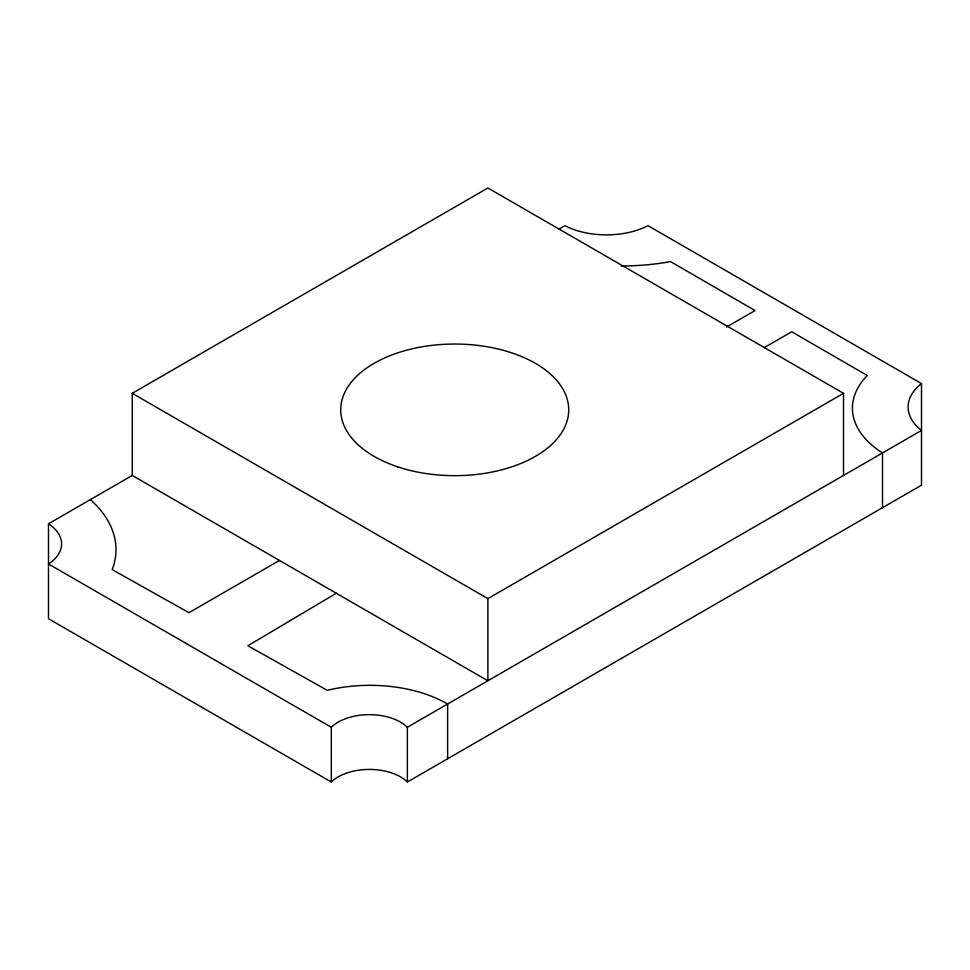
<?xml version="1.0" encoding="UTF-8"?>
<svg xmlns="http://www.w3.org/2000/svg" width="970" height="970" viewBox="0 0 970 970"><rect width="100%" height="100%" fill="white"/><g stroke="black" fill="none" stroke-linecap="round" stroke-linejoin="round"><path stroke-width="1.45" d="M336.299 593.252L247.883 645.765L327.29 690.337A109.319 63.111 0 0 1 447.631 704.014L447.631 758.77M132.247 393.311L487.886 598.635L487.886 680.77L132.247 475.445L132.247 393.311L487.886 187.986L843.524 393.311L843.524 475.445M558.453 229.381L564.867 225.67A62.201 35.914 0 0 0 647.996 225.67L921.5 383.587L921.5 485.182L407.364 782.014A44.074 25.45 0 0 0 331.303 782.014L48.5 618.739L48.5 523.8L132.247 475.445M279.457 560.442L188.944 612.688L112.18 569.608A159.286 91.968 0 0 0 90.368 499.623M726.542 327.023L755.072 310.558L670.512 261.597A161.141 93.035 0 0 1 621.261 265.95M764.518 347.49L791.738 331.776L867.265 375.499A115.151 66.481 0 0 0 882.506 452.941L882.506 507.686M487.886 598.635L843.524 393.311M48.5 523.8A52.768 30.47 0 0 1 48.5 563.982L331.303 727.257A44.074 25.45 0 0 1 407.364 727.257L921.5 430.425A68.07 39.297 0 0 1 921.5 383.587M407.364 727.257L407.364 782.014M331.303 727.257L331.303 782.014M397.724 466.849A113.999 65.814 0 0 0 568.723 409.849A113.999 65.814 0 0 0 397.724 352.85A113.999 65.814 0 0 0 397.724 466.849"/></g></svg>
